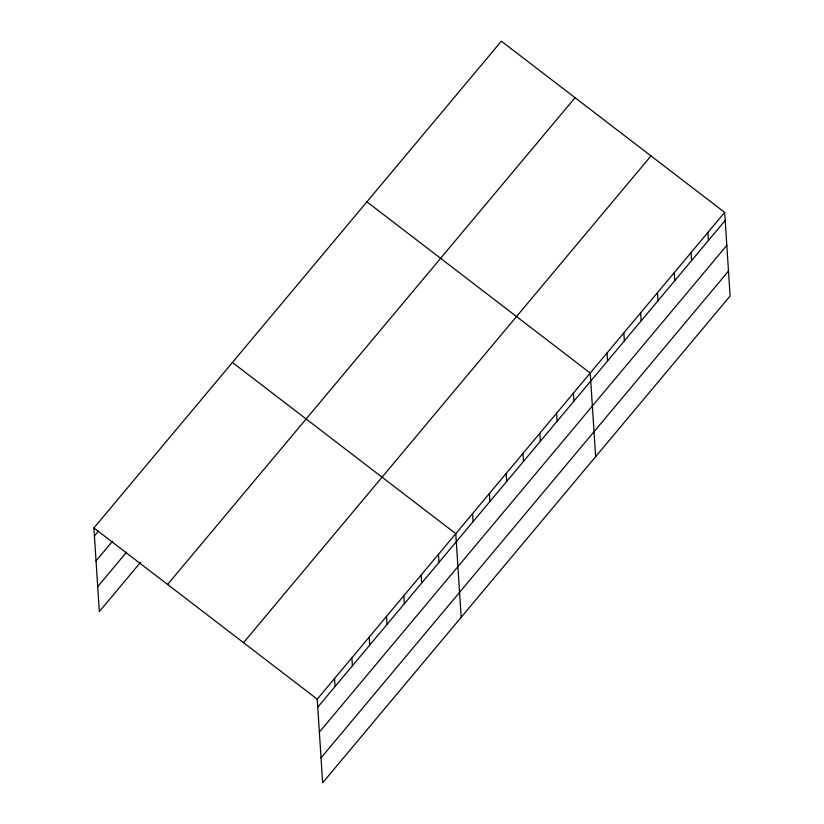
<?xml version="1.0" encoding="UTF-8"?>
<svg xmlns="http://www.w3.org/2000/svg" width="824" height="824" viewBox="0 0 824 824"><rect width="100%" height="100%" fill="white"/><g stroke="black" fill="none" stroke-linecap="round" stroke-linejoin="round"><path stroke-width="1.24" d="M140.543 562.339L99.313 611.593L93.905 527.968L501.353 41.2L724.687 212.407L730.095 296.032L322.648 782.8L317.24 699.174L724.687 212.407M94.42 535.971L98.54 531.047M96.037 560.928L112.528 541.224M97.695 586.636L126.556 552.162M167.602 584.463L575.059 97.695M243.533 642.669L650.991 155.911M317.755 707.188L725.213 220.42M319.372 732.134L726.819 245.377M321.03 757.843L728.488 271.086M366.896 201.828L590.231 373.045L595.639 456.671M232.43 362.467L455.775 533.674L461.183 617.3M93.905 527.968L317.24 699.174M707.888 232.492L708.403 240.495M691.079 252.566L691.594 260.58M674.269 272.641L674.784 280.654M657.459 292.726L657.985 300.739M640.65 312.801L641.175 320.814M623.85 332.886L624.365 340.889M607.041 352.96L607.556 360.974M573.422 393.12L573.947 401.134M556.622 413.195L557.137 421.208M539.813 433.28L540.328 441.293M523.003 453.354L523.518 461.368M506.194 473.44L506.709 481.443M489.384 493.514L489.909 501.528M472.585 513.589L473.1 521.602M438.461 554.356L438.976 562.37M421.136 575.049L421.661 583.062M403.822 595.731L404.337 603.745M386.507 616.424L387.023 624.438M369.193 637.106L369.708 645.12M351.869 657.799L352.394 665.813M334.554 678.482L335.069 686.495"/></g></svg>
